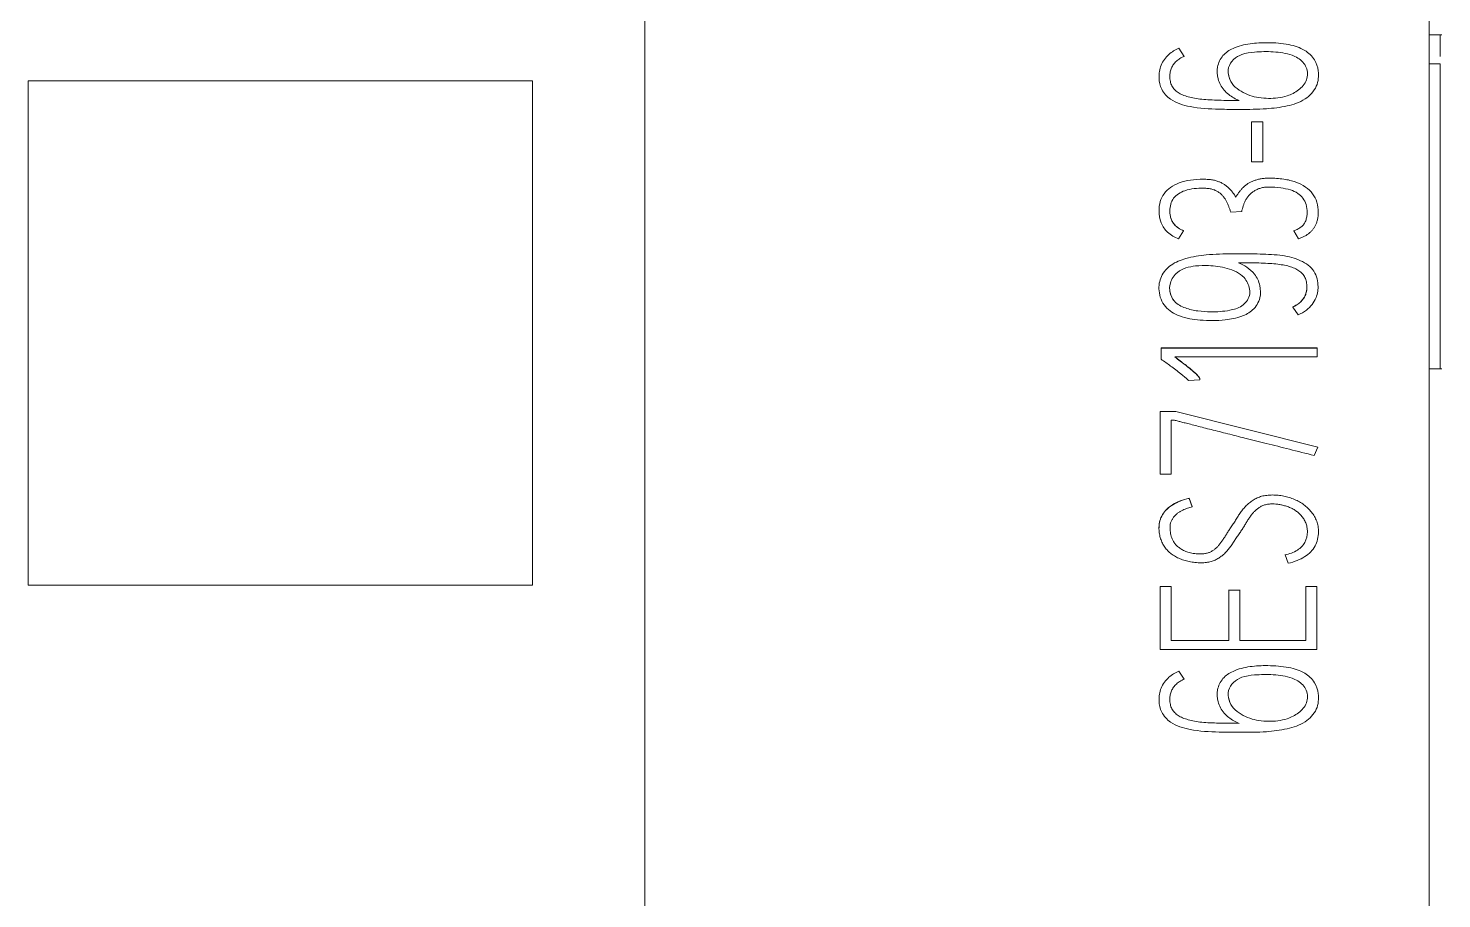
# Model space of a CAD drawing. Header units: millimetres. Extents: x 6750 to 121550, y -28210 to 66060.
# Drawn here: x 16102.09 to 16113.4, y 16147.59 to 16154.56 of the extents above; entities that cross this region are included whole.
import ezdxf

# ---------------------------------------------------------------- set-up
doc = ezdxf.new("R2010")
doc.units = ezdxf.units.MM
doc.layers.add('1', color=7, linetype='Continuous')

# ---------------------------------------------------------------- blocks, each defined once
blk = doc.blocks.new('1')
at = {"layer": '1', "color": 7, "linetype": 'Continuous', "lineweight": 13}
blk.add_line((40279.824, 18110.099), (40279.824, 18077.346), dxfattribs=at)
blk = doc.blocks.new('2')
at = {"layer": '1', "color": 7, "linetype": 'Continuous', "lineweight": 13}
for p, q in [((40337.163, 18134.582), (40337.163, 18076.348)), ((40336.158, 18097.583), (40331.658, 18097.583)), ((40331.658, 18097.583), (40331.658, 18097.583)), ((40331.658, 18097.583), (40336.158, 18097.583)), ((40331.658, 18093.083), (40331.658, 18097.583)), ((40336.158, 18097.583), (40336.158, 18097.583)), ((40336.158, 18097.583), (40336.158, 18093.083)), ((40336.158, 18093.083), (40331.658, 18093.083))]:
    blk.add_line(p, q, dxfattribs=at)
blk = doc.blocks.new('8')
at = {"layer": '1', "color": 7, "linetype": 'Continuous', "lineweight": 13}
for p, q in [((40342.913, 18081.516), (40342.913, 18150.916)), ((40349.913, 18081.516), (40349.913, 18150.916)), ((40350.026, 18106.747), (40349.913, 18106.747)), ((40347.68, 18106.627), (40347.68, 18106.628)), ((40347.68, 18106.627), (40347.727, 18106.555)), ((40347.727, 18106.555), (40347.727, 18106.557)), ((40347.502, 18106.377), (40347.502, 18106.375)), ((40348.021, 18106.419), (40348.021, 18106.418)), ((40348.926, 18106.386), (40348.926, 18106.388)), ((40350.013, 18106.487), (40349.913, 18106.487)), ((40348.329, 18105.969), (40348.329, 18105.971)), ((40348.428, 18105.969), (40348.329, 18105.969)), ((40348.329, 18105.969), (40348.329, 18105.614)), ((40348.428, 18105.969), (40348.428, 18105.971)), ((40348.428, 18105.614), (40348.428, 18105.969)), ((40348.329, 18105.614), (40348.329, 18105.615)), ((40348.329, 18105.614), (40348.428, 18105.614)), ((40348.187, 18105.299), (40348.187, 18105.3)), ((40347.502, 18105.177), (40347.502, 18105.175)), ((40348.143, 18105.165), (40348.24, 18105.17)), ((40348.923, 18105.162), (40348.923, 18105.163)), ((40347.677, 18104.927), (40347.721, 18104.998)), ((40347.721, 18104.998), (40347.721, 18105)), ((40348.706, 18104.998), (40348.706, 18105)), ((40348.706, 18104.998), (40348.746, 18104.927)), ((40347.501, 18104.489), (40347.501, 18104.487)), ((40348.921, 18104.497), (40348.921, 18104.499)), ((40348.408, 18104.451), (40348.408, 18104.453)), ((40348.696, 18104.317), (40348.696, 18104.319)), ((40348.743, 18104.247), (40348.696, 18104.317)), ((40347.521, 18103.952), (40348.915, 18103.952)), ((40347.521, 18103.95), (40347.521, 18103.952)), ((40347.521, 18103.852), (40347.521, 18103.95)), ((40347.521, 18103.95), (40348.915, 18103.95)), ((40348.915, 18103.872), (40347.642, 18103.872)), ((40348.915, 18103.95), (40348.915, 18103.952)), ((40348.915, 18103.95), (40348.915, 18103.872)), ((40349.913, 18103.767), (40350.026, 18103.767)), ((40347.867, 18103.668), (40347.764, 18103.663)), ((40347.867, 18103.668), (40347.867, 18103.67)), ((40347.512, 18103.386), (40347.512, 18102.825)), ((40347.653, 18103.386), (40347.512, 18103.386)), ((40348.919, 18103.067), (40347.653, 18103.386)), ((40347.611, 18102.825), (40347.611, 18103.308)), ((40347.611, 18103.308), (40347.638, 18103.308)), ((40348.888, 18102.992), (40348.919, 18103.067)), ((40347.512, 18102.825), (40347.611, 18102.825)), ((40347.797, 18102.536), (40347.77, 18102.612)), ((40347.77, 18102.61), (40347.77, 18102.612)), ((40347.797, 18102.534), (40347.77, 18102.61)), ((40347.797, 18102.534), (40347.797, 18102.536)), ((40347.502, 18102.349), (40347.502, 18102.346)), ((40348.925, 18102.311), (40348.925, 18102.313)), ((40348.628, 18102.107), (40348.628, 18102.109)), ((40348.628, 18102.107), (40348.655, 18102.031)), ((40347.513, 18101.822), (40347.513, 18101.824)), ((40347.612, 18101.822), (40347.612, 18101.824)), ((40348.812, 18101.822), (40348.812, 18101.824)), ((40347.513, 18101.822), (40347.513, 18101.262)), ((40347.612, 18101.822), (40347.513, 18101.822)), ((40347.612, 18101.34), (40347.612, 18101.822)), ((40348.125, 18101.792), (40348.125, 18101.794)), ((40348.222, 18101.792), (40348.125, 18101.792)), ((40348.125, 18101.792), (40348.125, 18101.34)), ((40348.222, 18101.792), (40348.222, 18101.794)), ((40348.222, 18101.34), (40348.222, 18101.792)), ((40348.91, 18101.822), (40348.812, 18101.822)), ((40348.812, 18101.822), (40348.812, 18101.34)), ((40348.91, 18101.262), (40348.91, 18101.822)), ((40348.125, 18101.34), (40347.612, 18101.34)), ((40348.812, 18101.34), (40348.222, 18101.34)), ((40347.513, 18101.262), (40348.91, 18101.262)), ((40347.68, 18101.067), (40347.68, 18101.069)), ((40347.68, 18101.067), (40347.727, 18100.996)), ((40347.727, 18100.996), (40347.727, 18100.998)), ((40347.502, 18100.818), (40347.502, 18100.815)), ((40348.021, 18100.86), (40348.021, 18100.859)), ((40348.926, 18100.827), (40348.926, 18100.83))]:
    blk.add_line(p, q, dxfattribs=at)
for points, knots in [([(40350.013, 18106.747), (40350.013, 18106.747), (40350.013, 18106.746), (40350.013, 18106.688), (40350.013, 18106.571), (40350.013, 18106.555)], [0, 0, 0, 0, 0.016909, 0.874132, 1, 1, 1, 1]), ([(40348.218, 18106.161), (40348.202, 18106.167), (40348.153, 18106.191), (40348.077, 18106.249), (40348.022, 18106.349), (40348.016, 18106.464), (40348.065, 18106.568), (40348.175, 18106.64), (40348.314, 18106.672), (40348.483, 18106.68), (40348.649, 18106.669), (40348.799, 18106.622), (40348.895, 18106.534), (40348.933, 18106.416), (40348.92, 18106.278), (40348.806, 18106.158), (40348.641, 18106.106), (40348.443, 18106.082), (40348.241, 18106.081), (40348.013, 18106.082), (40347.804, 18106.093), (40347.617, 18106.148), (40347.519, 18106.252), (40347.496, 18106.366), (40347.512, 18106.481), (40347.583, 18106.575), (40347.646, 18106.613), (40347.68, 18106.627)], [0, 0, 0, 0, 0.014635, 0.046115, 0.078, 0.107961, 0.139286, 0.170078, 0.214309, 0.258594, 0.311923, 0.353924, 0.387872, 0.416798, 0.456029, 0.498283, 0.546692, 0.598917, 0.665696, 0.716877, 0.790479, 0.842407, 0.875844, 0.905061, 0.937162, 0.970325, 1, 1, 1, 1]), ([(40347.727, 18106.555), (40347.714, 18106.55), (40347.689, 18106.538), (40347.657, 18106.514), (40347.631, 18106.484), (40347.612, 18106.452), (40347.601, 18106.415), (40347.598, 18106.374), (40347.601, 18106.332), (40347.615, 18106.29), (40347.64, 18106.257), (40347.673, 18106.23), (40347.714, 18106.209), (40347.764, 18106.192), (40347.821, 18106.18), (40347.886, 18106.171), (40347.959, 18106.166), (40348.039, 18106.163), (40348.126, 18106.161), (40348.187, 18106.161), (40348.218, 18106.161)], [0, 0, 0, 0, 0.044446, 0.085805, 0.125649, 0.164566, 0.203102, 0.242965, 0.29235, 0.336206, 0.377618, 0.420747, 0.468488, 0.522336, 0.58312, 0.651193, 0.726906, 0.81033, 0.901354, 1, 1, 1, 1]), ([(40348.168, 18106.295), (40348.149, 18106.316), (40348.121, 18106.366), (40348.112, 18106.488), (40348.222, 18106.58), (40348.372, 18106.596), (40348.522, 18106.6), (40348.655, 18106.581), (40348.759, 18106.534), (40348.829, 18106.462), (40348.832, 18106.338), (40348.75, 18106.249), (40348.631, 18106.189), (40348.507, 18106.176), (40348.394, 18106.185), (40348.311, 18106.203), (40348.235, 18106.241), (40348.187, 18106.274), (40348.168, 18106.295)], [0, 0, 0, 0, 0.046875, 0.09375, 0.1875, 0.25, 0.34375, 0.4375, 0.46875, 0.53125, 0.59375, 0.65625, 0.71875, 0.8125, 0.859375, 0.90625, 0.953125, 1, 1, 1, 1]), ([(40348.168, 18106.296), (40348.149, 18106.317), (40348.127, 18106.357), (40348.12, 18106.403), (40348.119, 18106.42)], [0, 0, 0, 0, 0.635727, 1, 1, 1, 1]), ([(40350.013, 18106.487), (40350.013, 18106.205), (40350.013, 18105.685), (40350.013, 18104.934), (40350.013, 18104.313), (40350.013, 18103.881), (40350.013, 18103.775), (40350.013, 18103.767), (40350.013, 18103.767)], [0, 0, 0, 0, 0.258066, 0.474609, 0.668399, 0.831175, 0.971175, 1, 1, 1, 1]), ([(40348.187, 18105.299), (40348.183, 18105.305), (40348.175, 18105.318), (40348.162, 18105.337), (40348.148, 18105.356), (40348.131, 18105.374), (40348.113, 18105.391), (40348.092, 18105.407), (40348.069, 18105.422), (40348.042, 18105.434), (40348.013, 18105.445), (40347.979, 18105.453), (40347.941, 18105.457), (40347.875, 18105.459), (40347.787, 18105.454), (40347.686, 18105.431), (40347.605, 18105.39), (40347.544, 18105.333), (40347.508, 18105.258), (40347.498, 18105.168), (40347.512, 18105.068), (40347.577, 18104.977), (40347.641, 18104.939), (40347.677, 18104.927)], [0, 0, 0, 0, 0.018283, 0.037063, 0.056368, 0.076244, 0.096869, 0.118425, 0.140997, 0.16477, 0.190013, 0.217704, 0.248949, 0.284046, 0.381103, 0.46412, 0.536559, 0.601965, 0.665525, 0.734523, 0.82388, 0.907009, 1, 1, 1, 1]), ([(40347.721, 18104.998), (40347.713, 18105.002), (40347.697, 18105.009), (40347.676, 18105.021), (40347.658, 18105.034), (40347.643, 18105.049), (40347.631, 18105.063), (40347.621, 18105.079), (40347.613, 18105.095), (40347.608, 18105.111), (40347.604, 18105.128), (40347.601, 18105.144), (40347.599, 18105.16), (40347.598, 18105.21), (40347.62, 18105.3), (40347.746, 18105.372), (40347.857, 18105.38), (40347.939, 18105.377), (40347.974, 18105.371), (40348.004, 18105.36), (40348.03, 18105.346), (40348.053, 18105.329), (40348.072, 18105.31), (40348.088, 18105.288), (40348.102, 18105.265), (40348.114, 18105.241), (40348.124, 18105.215), (40348.133, 18105.19), (40348.14, 18105.173), (40348.143, 18105.165)], [0, 0, 0, 0, 0.026872, 0.051399, 0.073879, 0.094686, 0.114096, 0.132391, 0.150013, 0.167284, 0.184382, 0.201194, 0.217516, 0.233418, 0.351834, 0.473793, 0.643932, 0.684459, 0.720308, 0.752255, 0.781747, 0.809821, 0.83702, 0.863923, 0.89091, 0.918304, 0.945856, 0.973087, 1, 1, 1, 1]), ([(40348.746, 18104.927), (40348.753, 18104.929), (40348.768, 18104.935), (40348.789, 18104.944), (40348.81, 18104.954), (40348.831, 18104.967), (40348.85, 18104.982), (40348.867, 18105), (40348.883, 18105.02), (40348.897, 18105.042), (40348.908, 18105.067), (40348.917, 18105.096), (40348.922, 18105.128), (40348.925, 18105.181), (40348.916, 18105.252), (40348.877, 18105.332), (40348.81, 18105.394), (40348.721, 18105.438), (40348.61, 18105.463), (40348.517, 18105.468), (40348.45, 18105.467), (40348.415, 18105.463), (40348.383, 18105.456), (40348.353, 18105.447), (40348.326, 18105.437), (40348.302, 18105.424), (40348.279, 18105.408), (40348.258, 18105.39), (40348.239, 18105.37), (40348.221, 18105.348), (40348.204, 18105.324), (40348.193, 18105.308), (40348.187, 18105.299)], [0, 0, 0, 0, 0.017394, 0.035357, 0.053935, 0.072797, 0.091775, 0.111127, 0.130939, 0.151343, 0.172627, 0.1954, 0.220456, 0.24819, 0.319867, 0.385722, 0.453459, 0.528799, 0.615589, 0.717332, 0.746558, 0.773748, 0.799091, 0.82292, 0.845542, 0.867171, 0.888335, 0.909575, 0.931143, 0.953326, 0.976264, 1, 1, 1, 1]), ([(40348.24, 18105.17), (40348.241, 18105.178), (40348.246, 18105.195), (40348.253, 18105.22), (40348.263, 18105.246), (40348.274, 18105.27), (40348.289, 18105.294), (40348.306, 18105.316), (40348.327, 18105.336), (40348.351, 18105.354), (40348.379, 18105.369), (40348.41, 18105.38), (40348.445, 18105.387), (40348.505, 18105.389), (40348.583, 18105.384), (40348.671, 18105.367), (40348.74, 18105.337), (40348.79, 18105.291), (40348.819, 18105.231), (40348.826, 18105.172), (40348.822, 18105.123), (40348.813, 18105.087), (40348.797, 18105.057), (40348.773, 18105.033), (40348.742, 18105.013), (40348.719, 18105.003), (40348.706, 18104.998)], [0, 0, 0, 0, 0.024719, 0.050037, 0.076048, 0.102371, 0.128819, 0.155729, 0.183228, 0.211656, 0.241562, 0.273195, 0.307072, 0.343908, 0.44626, 0.530849, 0.600485, 0.661299, 0.721887, 0.789821, 0.82893, 0.863307, 0.894514, 0.925881, 0.960581, 1, 1, 1, 1]), ([(40347.721, 18105), (40347.713, 18105.003), (40347.697, 18105.01), (40347.676, 18105.022), (40347.658, 18105.036), (40347.643, 18105.05), (40347.631, 18105.065), (40347.621, 18105.08), (40347.613, 18105.096), (40347.608, 18105.112), (40347.604, 18105.129), (40347.601, 18105.145), (40347.599, 18105.161), (40347.599, 18105.172), (40347.599, 18105.178), (40347.599, 18105.178)], [0, 0, 0, 0, 0.114752, 0.219491, 0.31549, 0.404345, 0.487233, 0.565361, 0.640614, 0.714367, 0.78738, 0.859173, 0.928877, 0.996781, 1, 1, 1, 1]), ([(40348.212, 18104.713), (40348.239, 18104.702), (40348.29, 18104.674), (40348.365, 18104.611), (40348.408, 18104.512), (40348.412, 18104.392), (40348.348, 18104.286), (40348.23, 18104.225), (40348.069, 18104.195), (40347.881, 18104.195), (40347.694, 18104.224), (40347.545, 18104.31), (40347.491, 18104.455), (40347.512, 18104.598), (40347.608, 18104.703), (40347.754, 18104.76), (40347.942, 18104.789), (40348.155, 18104.793), (40348.374, 18104.792), (40348.572, 18104.786), (40348.744, 18104.75), (40348.887, 18104.666), (40348.93, 18104.525), (40348.912, 18104.39), (40348.835, 18104.296), (40348.77, 18104.258), (40348.743, 18104.247)], [0, 0, 0, 0, 0.023633, 0.049448, 0.080979, 0.111361, 0.147021, 0.178386, 0.220736, 0.283882, 0.336373, 0.378871, 0.421433, 0.458024, 0.495297, 0.535952, 0.587692, 0.654774, 0.7156, 0.772478, 0.820653, 0.863837, 0.90371, 0.936071, 0.975704, 1, 1, 1, 1]), ([(40347.64, 18104.369), (40347.621, 18104.391), (40347.593, 18104.443), (40347.598, 18104.543), (40347.671, 18104.653), (40347.81, 18104.688), (40347.962, 18104.689), (40348.111, 18104.671), (40348.241, 18104.614), (40348.306, 18104.519), (40348.326, 18104.416), (40348.246, 18104.316), (40348.115, 18104.28), (40347.982, 18104.272), (40347.848, 18104.28), (40347.736, 18104.304), (40347.666, 18104.341), (40347.64, 18104.369)], [0, 0, 0, 0, 0.046875, 0.09375, 0.15625, 0.25, 0.3125, 0.40625, 0.5, 0.53125, 0.59375, 0.65625, 0.71875, 0.8125, 0.875, 0.9375, 1, 1, 1, 1]), ([(40348.696, 18104.317), (40348.709, 18104.323), (40348.733, 18104.336), (40348.765, 18104.36), (40348.79, 18104.389), (40348.809, 18104.421), (40348.82, 18104.457), (40348.823, 18104.498), (40348.82, 18104.541), (40348.807, 18104.582), (40348.783, 18104.617), (40348.751, 18104.644), (40348.711, 18104.665), (40348.663, 18104.682), (40348.607, 18104.694), (40348.543, 18104.703), (40348.471, 18104.708), (40348.392, 18104.711), (40348.305, 18104.713), (40348.244, 18104.713), (40348.212, 18104.713)], [0, 0, 0, 0, 0.044231, 0.085603, 0.125466, 0.164352, 0.20299, 0.243136, 0.293053, 0.33736, 0.378885, 0.421671, 0.468796, 0.521895, 0.582032, 0.649733, 0.725364, 0.809004, 0.900542, 1, 1, 1, 1]), ([(40347.64, 18104.371), (40347.621, 18104.392), (40347.602, 18104.429), (40347.597, 18104.47), (40347.597, 18104.482)], [0, 0, 0, 0, 0.70922, 1, 1, 1, 1]), ([(40348.696, 18104.319), (40348.709, 18104.324), (40348.733, 18104.337), (40348.765, 18104.361), (40348.79, 18104.39), (40348.809, 18104.423), (40348.82, 18104.459), (40348.822, 18104.484), (40348.822, 18104.498), (40348.822, 18104.499)], [0, 0, 0, 0, 0.179972, 0.348313, 0.510513, 0.668737, 0.82595, 0.9893, 1, 1, 1, 1]), ([(40347.764, 18103.663), (40347.742, 18103.684), (40347.691, 18103.728), (40347.608, 18103.789), (40347.549, 18103.832), (40347.521, 18103.852)], [0, 0, 0, 0, 0.289036, 0.661578, 1, 1, 1, 1]), ([(40347.642, 18103.874), (40347.658, 18103.862), (40347.689, 18103.838), (40347.732, 18103.806), (40347.767, 18103.779), (40347.795, 18103.756), (40347.818, 18103.736), (40347.836, 18103.72), (40347.849, 18103.706), (40347.858, 18103.696), (40347.863, 18103.687), (40347.865, 18103.681), (40347.866, 18103.675), (40347.867, 18103.672), (40347.867, 18103.67)], [0, 0, 0, 0, 0.204374, 0.377594, 0.519681, 0.636329, 0.733249, 0.810528, 0.870367, 0.915053, 0.945197, 0.966862, 0.985048, 1, 1, 1, 1]), ([(40347.642, 18103.872), (40347.658, 18103.86), (40347.689, 18103.837), (40347.732, 18103.804), (40347.767, 18103.777), (40347.795, 18103.754), (40347.818, 18103.734), (40347.836, 18103.718), (40347.849, 18103.705), (40347.858, 18103.694), (40347.863, 18103.686), (40347.865, 18103.679), (40347.866, 18103.673), (40347.867, 18103.67), (40347.867, 18103.668)], [0, 0, 0, 0, 0.204374, 0.377594, 0.519681, 0.636329, 0.733249, 0.810528, 0.870367, 0.915053, 0.945197, 0.966862, 0.985048, 1, 1, 1, 1]), ([(40347.638, 18103.308), (40347.64, 18103.307), (40347.65, 18103.305), (40347.669, 18103.3), (40347.699, 18103.292), (40347.739, 18103.282), (40347.787, 18103.27), (40347.842, 18103.256), (40347.903, 18103.24), (40347.97, 18103.223), (40348.042, 18103.205), (40348.116, 18103.187), (40348.192, 18103.167), (40348.307, 18103.138), (40348.465, 18103.099), (40348.671, 18103.047), (40348.814, 18103.011), (40348.888, 18102.992)], [0, 0, 0, 0, 0.006628, 0.022211, 0.046752, 0.078871, 0.117191, 0.161709, 0.211308, 0.264867, 0.322385, 0.382322, 0.443136, 0.504826, 0.657095, 0.822153, 1, 1, 1, 1]), ([(40347.77, 18102.612), (40347.743, 18102.606), (40347.693, 18102.59), (40347.625, 18102.557), (40347.571, 18102.516), (40347.531, 18102.467), (40347.507, 18102.412), (40347.502, 18102.371), (40347.502, 18102.35), (40347.502, 18102.349)], [0, 0, 0, 0, 0.203261, 0.384474, 0.54934, 0.701047, 0.844937, 0.992234, 1, 1, 1, 1]), ([(40347.77, 18102.61), (40347.743, 18102.604), (40347.693, 18102.588), (40347.625, 18102.556), (40347.571, 18102.514), (40347.531, 18102.466), (40347.507, 18102.41), (40347.5, 18102.354), (40347.504, 18102.304), (40347.512, 18102.26), (40347.527, 18102.22), (40347.547, 18102.182), (40347.573, 18102.149), (40347.603, 18102.12), (40347.639, 18102.095), (40347.679, 18102.074), (40347.724, 18102.057), (40347.772, 18102.044), (40347.824, 18102.037), (40347.876, 18102.034), (40347.924, 18102.037), (40347.966, 18102.044), (40348.003, 18102.058), (40348.035, 18102.076), (40348.065, 18102.098), (40348.093, 18102.122), (40348.118, 18102.149), (40348.141, 18102.179), (40348.162, 18102.211), (40348.183, 18102.244), (40348.205, 18102.277), (40348.228, 18102.309), (40348.249, 18102.341), (40348.269, 18102.372), (40348.287, 18102.403), (40348.305, 18102.432), (40348.324, 18102.459), (40348.344, 18102.483), (40348.366, 18102.505), (40348.389, 18102.524), (40348.415, 18102.54), (40348.445, 18102.552), (40348.479, 18102.559), (40348.513, 18102.561), (40348.547, 18102.559), (40348.58, 18102.555), (40348.615, 18102.547), (40348.65, 18102.537), (40348.684, 18102.523), (40348.716, 18102.505), (40348.745, 18102.483), (40348.772, 18102.457), (40348.795, 18102.427), (40348.813, 18102.393), (40348.824, 18102.353), (40348.829, 18102.294), (40348.813, 18102.212), (40348.736, 18102.138), (40348.664, 18102.113), (40348.628, 18102.107)], [0, 0, 0, 0, 0.032068, 0.060657, 0.086667, 0.110601, 0.133302, 0.156541, 0.174521, 0.191662, 0.208311, 0.224606, 0.240698, 0.25698, 0.273734, 0.291175, 0.309577, 0.328919, 0.349189, 0.370606, 0.388688, 0.405035, 0.420007, 0.434306, 0.448428, 0.462561, 0.476851, 0.491368, 0.506192, 0.521314, 0.536675, 0.55228, 0.567117, 0.58141, 0.595167, 0.608394, 0.621127, 0.633422, 0.645338, 0.65701, 0.668609, 0.68065, 0.693845, 0.708541, 0.720506, 0.733407, 0.747325, 0.761638, 0.775802, 0.789987, 0.804165, 0.81839, 0.832936, 0.847812, 0.863365, 0.880226, 0.917636, 0.954366, 1, 1, 1, 1]), ([(40348.655, 18102.031), (40348.683, 18102.037), (40348.734, 18102.052), (40348.803, 18102.087), (40348.857, 18102.13), (40348.897, 18102.183), (40348.921, 18102.245), (40348.927, 18102.305), (40348.923, 18102.36), (40348.911, 18102.407), (40348.89, 18102.449), (40348.864, 18102.488), (40348.832, 18102.523), (40348.796, 18102.554), (40348.756, 18102.579), (40348.712, 18102.601), (40348.665, 18102.618), (40348.616, 18102.631), (40348.566, 18102.638), (40348.515, 18102.641), (40348.465, 18102.638), (40348.419, 18102.63), (40348.378, 18102.615), (40348.342, 18102.595), (40348.309, 18102.572), (40348.28, 18102.545), (40348.254, 18102.516), (40348.229, 18102.484), (40348.207, 18102.45), (40348.186, 18102.416), (40348.164, 18102.381), (40348.141, 18102.348), (40348.121, 18102.317), (40348.102, 18102.287), (40348.084, 18102.258), (40348.066, 18102.231), (40348.048, 18102.207), (40348.03, 18102.184), (40348.01, 18102.164), (40347.988, 18102.147), (40347.965, 18102.133), (40347.939, 18102.122), (40347.91, 18102.116), (40347.87, 18102.114), (40347.823, 18102.116), (40347.773, 18102.124), (40347.731, 18102.139), (40347.697, 18102.159), (40347.668, 18102.18), (40347.645, 18102.204), (40347.628, 18102.229), (40347.615, 18102.256), (40347.608, 18102.282), (40347.604, 18102.307), (40347.602, 18102.33), (40347.6, 18102.353), (40347.602, 18102.377), (40347.609, 18102.403), (40347.621, 18102.426), (40347.635, 18102.446), (40347.652, 18102.464), (40347.671, 18102.48), (40347.692, 18102.493), (40347.713, 18102.505), (40347.735, 18102.514), (40347.757, 18102.522), (40347.777, 18102.529), (40347.791, 18102.532), (40347.797, 18102.534)], [0, 0, 0, 0, 0.032856, 0.06199, 0.088474, 0.113352, 0.137946, 0.163993, 0.183129, 0.201523, 0.219766, 0.237942, 0.255929, 0.274071, 0.292524, 0.311385, 0.330895, 0.35063, 0.370143, 0.389629, 0.409624, 0.42774, 0.444366, 0.460134, 0.475473, 0.49061, 0.505795, 0.521169, 0.536814, 0.552662, 0.568588, 0.584595, 0.598801, 0.612441, 0.625518, 0.637992, 0.649845, 0.661113, 0.671916, 0.682457, 0.692897, 0.703581, 0.71499, 0.727419, 0.749874, 0.769346, 0.786247, 0.801296, 0.814964, 0.827577, 0.839381, 0.850508, 0.861238, 0.871234, 0.87994, 0.88739, 0.898186, 0.908289, 0.918075, 0.927733, 0.937251, 0.946781, 0.956303, 0.965729, 0.975129, 0.984162, 0.992446, 1, 1, 1, 1]), ([(40348.218, 18100.602), (40348.202, 18100.608), (40348.153, 18100.632), (40348.077, 18100.689), (40348.022, 18100.79), (40348.016, 18100.904), (40348.065, 18101.009), (40348.175, 18101.08), (40348.314, 18101.113), (40348.483, 18101.12), (40348.649, 18101.109), (40348.799, 18101.063), (40348.895, 18100.975), (40348.933, 18100.856), (40348.92, 18100.718), (40348.806, 18100.599), (40348.641, 18100.547), (40348.443, 18100.522), (40348.241, 18100.522), (40348.013, 18100.523), (40347.804, 18100.534), (40347.617, 18100.589), (40347.519, 18100.693), (40347.496, 18100.807), (40347.512, 18100.921), (40347.583, 18101.016), (40347.646, 18101.054), (40347.68, 18101.067)], [0, 0, 0, 0, 0.014635, 0.046115, 0.078, 0.107961, 0.139286, 0.170078, 0.214309, 0.258594, 0.311923, 0.353924, 0.387872, 0.416798, 0.456029, 0.498283, 0.546692, 0.598917, 0.665696, 0.716877, 0.790479, 0.842407, 0.875844, 0.905061, 0.937162, 0.970325, 1, 1, 1, 1]), ([(40347.727, 18100.996), (40347.714, 18100.991), (40347.689, 18100.978), (40347.657, 18100.954), (40347.631, 18100.925), (40347.612, 18100.892), (40347.601, 18100.856), (40347.598, 18100.815), (40347.601, 18100.772), (40347.615, 18100.731), (40347.64, 18100.697), (40347.673, 18100.671), (40347.714, 18100.649), (40347.764, 18100.633), (40347.821, 18100.62), (40347.886, 18100.611), (40347.959, 18100.606), (40348.039, 18100.604), (40348.126, 18100.602), (40348.187, 18100.602), (40348.218, 18100.602)], [0, 0, 0, 0, 0.044446, 0.085805, 0.125649, 0.164566, 0.203102, 0.242965, 0.29235, 0.336206, 0.377618, 0.420747, 0.468488, 0.522336, 0.58312, 0.651193, 0.726906, 0.81033, 0.901354, 1, 1, 1, 1]), ([(40348.168, 18100.736), (40348.149, 18100.756), (40348.121, 18100.807), (40348.112, 18100.929), (40348.222, 18101.02), (40348.372, 18101.037), (40348.522, 18101.04), (40348.655, 18101.021), (40348.759, 18100.975), (40348.829, 18100.903), (40348.832, 18100.779), (40348.75, 18100.69), (40348.631, 18100.629), (40348.507, 18100.617), (40348.394, 18100.625), (40348.311, 18100.644), (40348.235, 18100.682), (40348.187, 18100.715), (40348.168, 18100.736)], [0, 0, 0, 0, 0.046875, 0.09375, 0.1875, 0.25, 0.34375, 0.4375, 0.46875, 0.53125, 0.59375, 0.65625, 0.71875, 0.8125, 0.859375, 0.90625, 0.953125, 1, 1, 1, 1]), ([(40348.168, 18100.737), (40348.149, 18100.758), (40348.127, 18100.798), (40348.12, 18100.844), (40348.119, 18100.861)], [0, 0, 0, 0, 0.635457, 1, 1, 1, 1])]:
    blk.add_open_spline(points, degree=3, knots=knots, dxfattribs=at)

msp = doc.modelspace()

# ---------------------------------------------------------------- block references
at = {"xscale": 0.8966695132365401, "yscale": 0.8966695132365401, "zscale": 0.8966695132365401}
for name, p in [('2', (-20062.08, -73.414)), ('1', (-20010.666, -77.482)), ('8', (-20067.236, -81.263))]:
    msp.add_blockref(name, p, dxfattribs=at)

doc.saveas('drawing.dxf')
